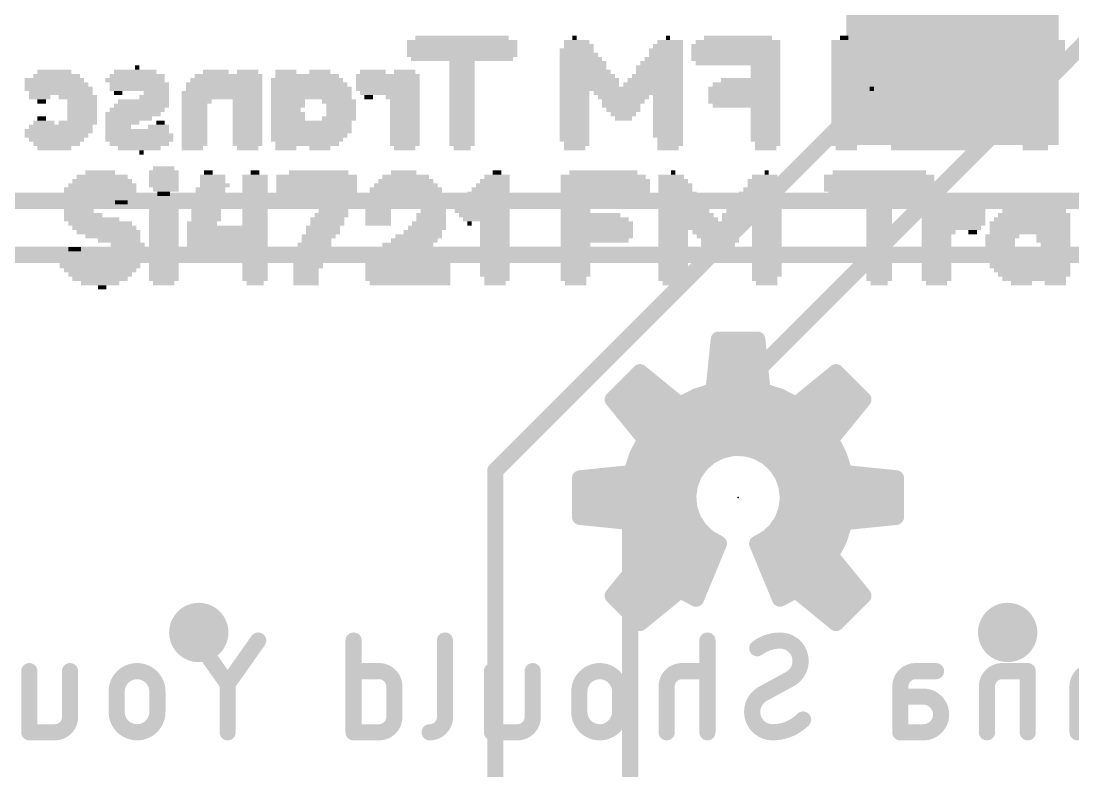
# Model space of a CAD drawing. Extents: x -15.2 to 71.4, y -14.5 to 36.9.
# Drawn here: x 19.92 to 29.83, y 11.4 to 18.46 of the extents above; entities that cross this region are included whole.
import ezdxf

# ---------------------------------------------------------------- set-up
doc = ezdxf.new("R2010")
doc.units = 0
for name, color, linetype in [('1', 12, 'CONTINUOUS'), ('16', 132, 'CONTINUOUS'), ('18', 110, 'CONTINUOUS'), ('21', 41, 'CONTINUOUS'), ('22', 40, 'CONTINUOUS'), ('24', 53, 'CONTINUOUS')]:
    doc.layers.add(name, color=color, linetype=linetype)

# ---------------------------------------------------------------- blocks, each defined once
blk = doc.blocks.new('RECT')
blk.add_solid([(-0.5, -0.5), (0.5, -0.5), (-0.5, 0.5), (0.5, 0.5)])
blk = doc.blocks.new('ROUNDV')
at = {"const_width": 0.5}
blk.add_lwpolyline([(0, -0.25, 1), (0, 0.25, 1), (0, -0.25)], format="xyb", dxfattribs=at)

msp = doc.modelspace()

# ---------------------------------------------------------------- linework, layer by layer
at = {"layer": '1', "const_width": 0.1524}
for points in [[(43.688, 16.764), (19.05, 16.764)], [(44.958, 16.256), (19.8272, 16.256)]]:
    msp.add_lwpolyline(points, dxfattribs=at)
at = {"layer": '16', "const_width": 0.1524}
for points in [[(37.338, 27.178), (24.384, 14.224)], [(37.338, 25.654), (25.654, 13.97)], [(24.384, 14.224), (24.384, 7.62)], [(25.654, 13.97), (25.654, 6.096)]]:
    msp.add_lwpolyline(points, dxfattribs=at)
at = {"layer": '16', "const_width": 0.0762}
for points in [[(24.4221, 14.224, 1), (24.3459, 14.224)], [(24.3571, 14.2509, 1), (24.4109, 14.1971)], [(25.6921, 13.97, 1), (25.6159, 13.97)], [(25.6271, 13.9969, 1), (25.6809, 13.9431)]]:
    msp.add_lwpolyline(points, format="xyb", dxfattribs=at)
at = {"layer": '22'}
for points, const_width in [([(26.438, 14.9749), (26.4872, 15.4588)], 0.15), ([(26.4863, 15.45), (26.8537, 15.45)], 0.15), ([(26.4872, 15.4588), (26.8528, 15.4588)], 0.15), ([(26.8528, 15.4588), (26.902, 14.9749)], 0.15), ([(26.4711, 15.3), (26.8689, 15.3)], 0.15), ([(25.488, 14.8935), (25.7465, 15.152)], 0.15), ([(25.7445, 15.15), (25.749, 15.15)], 0.15), ([(25.7465, 15.152), (26.1235, 14.8446)], 0.15), ([(26.4558, 15.15), (26.8842, 15.15)], 0.15), ([(27.2165, 14.8446), (27.5935, 15.152)], 0.15), ([(27.591, 15.15), (27.5955, 15.15)], 0.15), ([(27.5935, 15.152), (27.852, 14.8935)], 0.15), ([(25.5945, 15), (25.9329, 15)], 0.15), ([(26.4406, 15), (26.8994, 15)], 0.15), ([(27.4071, 15), (27.7455, 15)], 0.15), ([(25.7954, 14.5165), (25.488, 14.8935)], 0.15), ([(26.1235, 14.8446), (26.2753, 14.9228)], 0.15), ([(26.2753, 14.9228), (26.438, 14.9749)], 0.15), ([(26.902, 14.9749), (27.0647, 14.9228)], 0.15), ([(27.0647, 14.9228), (27.2165, 14.8446)], 0.15), ([(27.852, 14.8935), (27.5446, 14.5165)], 0.15), ([(25.5235, 14.85), (26.1169, 14.85)], 0.15), ([(26.134, 14.85), (27.206, 14.85)], 0.15), ([(27.2231, 14.85), (27.8165, 14.85)], 0.15), ([(25.6458, 14.7), (27.6942, 14.7)], 0.15), ([(25.7172, 14.3647), (25.7954, 14.5165)], 0.15), ([(25.7681, 14.55), (27.5719, 14.55)], 0.15), ([(27.5446, 14.5165), (27.6228, 14.3647)], 0.15), ([(25.7354, 14.4), (26.4893, 14.4)], 0.15), ([(26.5098, 14.4104), (26.4097, 14.3596)], 0.15), ([(26.619, 14.4358), (26.5098, 14.4104)], 0.15), ([(26.7312, 14.4346), (26.619, 14.4358)], 0.15), ([(26.8399, 14.4068), (26.7312, 14.4346)], 0.15), ([(26.9389, 14.3539), (26.8399, 14.4068)], 0.15), ([(26.8526, 14.4), (27.6046, 14.4)], 0.15), ([(25.6651, 14.202), (25.7172, 14.3647)], 0.15), ([(26.4097, 14.3596), (26.3245, 14.2866)], 0.15), ([(27.0224, 14.279), (26.9389, 14.3539)], 0.15), ([(27.6228, 14.3647), (27.6749, 14.202)], 0.15), ([(25.1812, 14.1528), (25.6651, 14.202)], 0.15), ([(25.6805, 14.25), (26.2983, 14.25)], 0.15), ([(26.2592, 14.1954), (26.2173, 14.0913)], 0.15), ([(26.3245, 14.2866), (26.2592, 14.1954)], 0.15), ([(27.0858, 14.1864), (27.0224, 14.279)], 0.15), ([(27.0423, 14.25), (27.6595, 14.25)], 0.15), ([(27.6749, 14.202), (28.1588, 14.1528)], 0.15), ([(25.1812, 13.7872), (25.1812, 14.1528)], 0.15), ([(25.1812, 14.1), (26.2209, 14.1)], 0.15), ([(27.1253, 14.0814), (27.0858, 14.1864)], 0.15), ([(27.1183, 14.1), (28.1588, 14.1)], 0.15), ([(28.1588, 14.1528), (28.1588, 13.7872)], 0.15), ([(26.2173, 14.0913), (26.2015, 13.9802)], 0.15), ([(27.1388, 13.97), (27.1253, 14.0814)], 0.15), ([(25.1812, 13.95), (26.2044, 13.95)], 0.15), ([(26.2015, 13.9802), (26.2125, 13.8685)], 0.15), ([(27.1259, 13.8606), (27.1388, 13.97)], 0.15), ([(27.1364, 13.95), (28.1588, 13.95)], 0.15), ([(25.1812, 13.8), (26.2365, 13.8)], 0.15), ([(26.2125, 13.8685), (26.2497, 13.7627)], 0.15), ([(27.0877, 13.7572), (27.1259, 13.8606)], 0.15), ([(27.1035, 13.8), (28.1588, 13.8)], 0.15), ([(25.6651, 13.738), (25.1812, 13.7872)], 0.15), ([(25.7172, 13.5753), (25.6651, 13.738)], 0.15), ([(26.2497, 13.7627), (26.311, 13.6687)], 0.15), ([(27.0265, 13.6655), (27.0877, 13.7572)], 0.15), ([(27.6749, 13.738), (27.6228, 13.5753)], 0.15), ([(28.1588, 13.7872), (27.6749, 13.738)], 0.15), ([(25.6933, 13.65), (26.3309, 13.65)], 0.15), ([(26.311, 13.6687), (26.3928, 13.592)], 0.15), ([(26.9456, 13.5907), (27.0265, 13.6655)], 0.15), ([(27.0097, 13.65), (27.6467, 13.65)], 0.15), ([(25.7954, 13.4235), (25.7172, 13.5753)], 0.15), ([(26.4906, 13.5369), (26.2753, 13.0172)], 0.15), ([(26.3928, 13.592), (26.4906, 13.5369)], 0.15), ([(26.8494, 13.5369), (26.9456, 13.5907)], 0.15), ([(27.0647, 13.0172), (26.8494, 13.5369)], 0.15), ([(27.6228, 13.5753), (27.5446, 13.4235)], 0.15), ([(25.488, 13.0465), (25.7954, 13.4235)], 0.15), ([(25.756, 13.5), (26.4753, 13.5)], 0.15), ([(26.8647, 13.5), (27.584, 13.5)], 0.15), ([(27.5446, 13.4235), (27.852, 13.0465)], 0.15), ([(25.7355, 13.35), (26.4132, 13.35)], 0.15), ([(26.9268, 13.35), (27.6045, 13.35)], 0.15), ([(25.6132, 13.2), (26.351, 13.2)], 0.15), ([(26.989, 13.2), (27.7268, 13.2)], 0.15), ([(25.7465, 12.788), (25.488, 13.0465)], 0.15), ([(25.4909, 13.05), (26.0678, 13.05)], 0.15), ([(26.1235, 13.0954), (25.7465, 12.788)], 0.15), ([(26.2753, 13.0172), (26.1235, 13.0954)], 0.15), ([(26.2116, 13.05), (26.2889, 13.05)], 0.15), ([(27.0511, 13.05), (27.1284, 13.05)], 0.15), ([(27.2165, 13.0954), (27.0647, 13.0172)], 0.15), ([(27.5935, 12.788), (27.2165, 13.0954)], 0.15), ([(27.2722, 13.05), (27.8491, 13.05)], 0.15), ([(27.852, 13.0465), (27.5935, 12.788)], 0.15), ([(25.6345, 12.9), (25.8839, 12.9)], 0.15), ([(27.4561, 12.9), (27.7055, 12.9)], 0.15), ([(21.8616, 12.216), (21.5737, 12.6238)], 0.1524), ([(22.1495, 12.6238), (21.8616, 12.216)], 0.1524), ([(23.0481, 12.6238), (23.0481, 11.7602)], 0.1524), ([(23.9089, 12.6238), (23.9089, 11.9041)], 0.1524), ([(26.3816, 11.7602), (26.3816, 12.6238)], 0.1524), ([(19.9933, 11.7602), (19.9933, 12.3359)], 0.1524), ([(20.3771, 12.3359), (20.3771, 11.9041)], 0.1524), ([(23.2879, 12.3359), (23.0481, 12.3359)], 0.1524), ([(24.3519, 11.7602), (24.3519, 12.3359)], 0.1524), ([(24.7357, 12.3359), (24.7357, 11.9041)], 0.1524), ([(26.3816, 12.3359), (26.1418, 12.3359)], 0.1524), ([(28.3431, 12.3359), (28.535, 12.3359)], 0.1524), ([(29.3992, 12.3359), (29.1593, 12.3359)], 0.1524), ([(29.3992, 11.7602), (29.3992, 12.3359)], 0.1524), ([(21.8616, 11.7602), (21.8616, 12.216)], 0.1524), ([(26.8992, 12.12), (27.1631, 12.264)], 0.1524), ([(20.8163, 12.144), (20.8163, 11.9521)], 0.1524), ([(21.2001, 11.9521), (21.2001, 12.144)], 0.1524), ([(23.4319, 11.9041), (23.4319, 12.192)], 0.1524), ([(25.1749, 12.144), (25.1749, 11.9521)], 0.1524), ([(25.5587, 11.9521), (25.5587, 12.144)], 0.1524), ([(25.9978, 12.192), (25.9978, 11.7602)], 0.1524), ([(28.1991, 11.7602), (28.1991, 12.192)], 0.1524), ([(29.0153, 12.192), (29.0153, 11.7602)], 0.1524), ([(29.8688, 12.192), (29.8688, 11.7602)], 0.1524), ([(28.1991, 12.096), (28.415, 12.096)], 0.1524), ([(20.2332, 11.7602), (19.9933, 11.7602)], 0.1524), ([(23.0481, 11.7602), (23.2879, 11.7602)], 0.1524), ([(24.5918, 11.7602), (24.3519, 11.7602)], 0.1524), ([(28.415, 11.7602), (28.1991, 11.7602)], 0.1524)]:
    msp.add_lwpolyline(points, dxfattribs=dict(at, const_width=const_width))
for points, const_width in [([(26.4863, 15.4875, 1), (26.4863, 15.4125)], 0.075), ([(26.4872, 15.4963, 1), (26.4872, 15.4213)], 0.075), ([(26.5245, 15.455, 1), (26.4499, 15.4626)], 0.075), ([(26.8901, 15.4626, 1), (26.8155, 15.455)], 0.075), ([(26.8528, 15.4213, 1), (26.8528, 15.4963)], 0.075), ([(26.8537, 15.4125, 1), (26.8537, 15.4875)], 0.075), ([(26.4711, 15.3375, 1), (26.4711, 15.2625)], 0.075), ([(26.8689, 15.2625, 1), (26.8689, 15.3375)], 0.075), ([(25.7445, 15.1875, 1), (25.7445, 15.1125)], 0.075), ([(25.7702, 15.1811, 1), (25.7228, 15.1229)], 0.075), ([(25.773, 15.1255, 1), (25.72, 15.1785)], 0.075), ([(25.749, 15.1125, 1), (25.749, 15.1875)], 0.075), ([(26.4558, 15.1875, 1), (26.4558, 15.1125)], 0.075), ([(26.8842, 15.1125, 1), (26.8842, 15.1875)], 0.075), ([(27.591, 15.1875, 1), (27.591, 15.1125)], 0.075), ([(27.62, 15.1785, 1), (27.567, 15.1255)], 0.075), ([(27.6172, 15.1229, 1), (27.5698, 15.1811)], 0.075), ([(27.5955, 15.1125, 1), (27.5955, 15.1875)], 0.075), ([(25.5945, 15.0375, 1), (25.5945, 14.9625)], 0.075), ([(25.9329, 14.9625, 1), (25.9329, 15.0375)], 0.075), ([(26.4406, 15.0375, 1), (26.4406, 14.9625)], 0.075), ([(26.8994, 14.9625, 1), (26.8994, 15.0375)], 0.075), ([(27.4071, 15.0375, 1), (27.4071, 14.9625)], 0.075), ([(27.7455, 14.9625, 1), (27.7455, 15.0375)], 0.075), ([(25.5171, 14.9172, 1), (25.4589, 14.8698)], 0.075), ([(26.2639, 14.9585, 1), (26.2868, 14.8871)], 0.075), ([(26.2925, 14.8895, 1), (26.2582, 14.9562)], 0.075), ([(26.4007, 14.9787, 1), (26.4753, 14.9711)], 0.075), ([(26.4494, 14.9392, 1), (26.4266, 15.0106)], 0.075), ([(26.9134, 15.0106, 1), (26.8906, 14.9392)], 0.075), ([(26.8647, 14.9711, 1), (26.9393, 14.9787)], 0.075), ([(27.0818, 14.9562, 1), (27.0475, 14.8895)], 0.075), ([(27.0532, 14.8871, 1), (27.0761, 14.9585)], 0.075), ([(27.8811, 14.8698, 1), (27.8229, 14.9172)], 0.075), ([(25.4615, 14.92, 1), (25.5145, 14.867)], 0.075), ([(25.5235, 14.8875, 1), (25.5235, 14.8125)], 0.075), ([(26.1063, 14.8779, 1), (26.1407, 14.8113)], 0.075), ([(26.134, 14.8875, 1), (26.134, 14.8125)], 0.075), ([(26.0998, 14.8155, 1), (26.1472, 14.8737)], 0.075), ([(26.1169, 14.8125, 1), (26.1169, 14.8875)], 0.075), ([(27.1928, 14.8737, 1), (27.2402, 14.8155)], 0.075), ([(27.2231, 14.8875, 1), (27.2231, 14.8125)], 0.075), ([(27.1993, 14.8113, 1), (27.2337, 14.8779)], 0.075), ([(27.206, 14.8125, 1), (27.206, 14.8875)], 0.075), ([(27.8165, 14.8125, 1), (27.8165, 14.8875)], 0.075), ([(27.8255, 14.867, 1), (27.8785, 14.92)], 0.075), ([(25.6458, 14.7375, 1), (25.6458, 14.6625)], 0.075), ([(27.6942, 14.6625, 1), (27.6942, 14.7375)], 0.075), ([(25.7681, 14.5875, 1), (25.7681, 14.5125)], 0.075), ([(25.8287, 14.4993, 1), (25.7621, 14.5337)], 0.075), ([(25.7663, 14.4928, 1), (25.8245, 14.5402)], 0.075), ([(27.5779, 14.5337, 1), (27.5113, 14.4993)], 0.075), ([(27.5155, 14.5402, 1), (27.5737, 14.4928)], 0.075), ([(27.5719, 14.5125, 1), (27.5719, 14.5875)], 0.075), ([(25.7354, 14.4375, 1), (25.7354, 14.3625)], 0.075), ([(26.5012, 14.4469, 1), (26.5183, 14.3738)], 0.075), ([(26.4893, 14.3625, 1), (26.4893, 14.4375)], 0.075), ([(26.5267, 14.3769, 1), (26.4928, 14.4438)], 0.075), ([(26.6194, 14.4733, 1), (26.6186, 14.3983)], 0.075), ([(26.6275, 14.3993, 1), (26.6105, 14.4724)], 0.075), ([(26.7405, 14.4709, 1), (26.7219, 14.3983)], 0.075), ([(26.7308, 14.3971, 1), (26.7316, 14.4721)], 0.075), ([(26.8576, 14.4398, 1), (26.8222, 14.3737)], 0.075), ([(26.8526, 14.4375, 1), (26.8526, 14.3625)], 0.075), ([(26.8306, 14.3704, 1), (26.8492, 14.4431)], 0.075), ([(27.6046, 14.3625, 1), (27.6046, 14.4375)], 0.075), ([(25.6838, 14.3818, 1), (25.7505, 14.3475)], 0.075), ([(25.7529, 14.3532, 1), (25.6815, 14.3761)], 0.075), ([(26.3927, 14.3931, 1), (26.4266, 14.3262)], 0.075), ([(26.4341, 14.3312, 1), (26.3853, 14.3881)], 0.075), ([(26.9639, 14.3818, 1), (26.9139, 14.326)], 0.075), ([(26.9212, 14.3208, 1), (26.9566, 14.387)], 0.075), ([(27.6585, 14.3761, 1), (27.5871, 14.3532)], 0.075), ([(27.5895, 14.3475, 1), (27.6562, 14.3818)], 0.075), ([(25.6805, 14.2875, 1), (25.6805, 14.2125)], 0.075), ([(25.6689, 14.1647, 1), (25.6613, 14.2393)], 0.075), ([(26.2939, 14.1814, 1), (26.2244, 14.2094)], 0.075), ([(26.3001, 14.315, 1), (26.3489, 14.2581)], 0.075), ([(26.355, 14.2647, 1), (26.294, 14.3084)], 0.075), ([(26.2983, 14.2125, 1), (26.2983, 14.2875)], 0.075), ([(27.0534, 14.3002, 1), (26.9915, 14.2578)], 0.075), ([(26.9974, 14.2511, 1), (27.0475, 14.3069)], 0.075), ([(27.0423, 14.2875, 1), (27.0423, 14.2125)], 0.075), ([(27.6787, 14.2393, 1), (27.6711, 14.1647)], 0.075), ([(27.6595, 14.2125, 1), (27.6595, 14.2875)], 0.075), ([(25.2187, 14.1528, 1), (25.1437, 14.1528)], 0.075), ([(25.1774, 14.1901, 1), (25.185, 14.1155)], 0.075), ([(25.1812, 14.1375, 1), (25.1812, 14.0625)], 0.075), ([(25.6294, 14.2134, 1), (25.7008, 14.1906)], 0.075), ([(26.2209, 14.0625, 1), (26.2209, 14.1375)], 0.075), ([(26.2287, 14.2172, 1), (26.2896, 14.1735)], 0.075), ([(27.1209, 14.1996, 1), (27.0507, 14.1732)], 0.075), ([(27.0549, 14.1652, 1), (27.1168, 14.2076)], 0.075), ([(27.1183, 14.1375, 1), (27.1183, 14.0625)], 0.075), ([(27.6392, 14.1906, 1), (27.7106, 14.2134)], 0.075), ([(28.1963, 14.1528, 1), (28.1213, 14.1528)], 0.075), ([(28.155, 14.1155, 1), (28.1626, 14.1901)], 0.075), ([(28.1588, 14.0625, 1), (28.1588, 14.1375)], 0.075), ([(26.1825, 14.1052, 1), (26.2521, 14.0773)], 0.075), ([(26.2545, 14.086, 1), (26.1802, 14.0966)], 0.075), ([(27.1626, 14.0859, 1), (27.0881, 14.0769)], 0.075), ([(27.0903, 14.0682, 1), (27.1604, 14.0946)], 0.075), ([(25.1812, 13.9875, 1), (25.1812, 13.9125)], 0.075), ([(26.2388, 13.9838, 1), (26.1641, 13.9765)], 0.075), ([(26.1643, 13.9855, 1), (26.2386, 13.9749)], 0.075), ([(26.2044, 13.9125, 1), (26.2044, 13.9875)], 0.075), ([(27.1364, 13.9875, 1), (27.1364, 13.9125)], 0.075), ([(27.176, 13.9656, 1), (27.1016, 13.9744)], 0.075), ([(27.1016, 13.9655, 1), (27.176, 13.9745)], 0.075), ([(28.1588, 13.9125, 1), (28.1588, 13.9875)], 0.075), ([(25.1812, 13.8375, 1), (25.1812, 13.7625)], 0.075), ([(26.2478, 13.881, 1), (26.1771, 13.8561)], 0.075), ([(26.1751, 13.8648, 1), (26.2498, 13.8722)], 0.075), ([(26.2365, 13.7625, 1), (26.2365, 13.8375)], 0.075), ([(27.1035, 13.8375, 1), (27.1035, 13.7625)], 0.075), ([(27.0886, 13.865, 1), (27.1631, 13.8562)], 0.075), ([(27.161, 13.8476, 1), (27.0907, 13.8735)], 0.075), ([(28.1588, 13.7625, 1), (28.1588, 13.8375)], 0.075), ([(25.185, 13.8245, 1), (25.1774, 13.7499)], 0.075), ([(25.1437, 13.7872, 1), (25.2187, 13.7872)], 0.075), ([(25.7008, 13.7494, 1), (25.6294, 13.7266)], 0.075), ([(25.6613, 13.7007, 1), (25.6689, 13.7753)], 0.075), ([(26.2811, 13.7831, 1), (26.2182, 13.7422)], 0.075), ([(26.2143, 13.7502, 1), (26.285, 13.7751)], 0.075), ([(27.0525, 13.7701, 1), (27.1229, 13.7442)], 0.075), ([(27.1189, 13.7363, 1), (27.0565, 13.778)], 0.075), ([(27.6711, 13.7753, 1), (27.6787, 13.7007)], 0.075), ([(27.7106, 13.7266, 1), (27.6392, 13.7494)], 0.075), ([(28.1213, 13.7872, 1), (28.1963, 13.7872)], 0.075), ([(28.1626, 13.7499, 1), (28.155, 13.8245)], 0.075), ([(25.6933, 13.6875, 1), (25.6933, 13.6125)], 0.075), ([(26.3366, 13.696, 1), (26.2853, 13.6413)], 0.075), ([(26.2795, 13.6482, 1), (26.3424, 13.6892)], 0.075), ([(26.3309, 13.6125, 1), (26.3309, 13.6875)], 0.075), ([(27.0097, 13.6875, 1), (27.0097, 13.6125)], 0.075), ([(26.9953, 13.6864, 1), (27.0577, 13.6447)], 0.075), ([(27.0519, 13.638, 1), (27.001, 13.6931)], 0.075), ([(27.6467, 13.6125, 1), (27.6467, 13.6875)], 0.075), ([(25.7505, 13.5925, 1), (25.6838, 13.5582)], 0.075), ([(25.6815, 13.5639, 1), (25.7529, 13.5868)], 0.075), ([(26.4112, 13.6246, 1), (26.3744, 13.5593)], 0.075), ([(26.3672, 13.5646, 1), (26.4185, 13.6193)], 0.075), ([(26.5252, 13.5225, 1), (26.456, 13.5513)], 0.075), ([(26.4722, 13.5042, 1), (26.509, 13.5696)], 0.075), ([(26.884, 13.5513, 1), (26.8148, 13.5225)], 0.075), ([(26.8311, 13.5696, 1), (26.8677, 13.5042)], 0.075), ([(26.9201, 13.6183, 1), (26.971, 13.5632)], 0.075), ([(26.9639, 13.558, 1), (26.9272, 13.6235)], 0.075), ([(27.5871, 13.5868, 1), (27.6585, 13.5639)], 0.075), ([(27.6562, 13.5582, 1), (27.5895, 13.5925)], 0.075), ([(25.756, 13.5375, 1), (25.756, 13.4625)], 0.075), ([(25.7621, 13.4063, 1), (25.8287, 13.4407)], 0.075), ([(25.8245, 13.3998, 1), (25.7663, 13.4472)], 0.075), ([(26.4753, 13.4625, 1), (26.4753, 13.5375)], 0.075), ([(26.8647, 13.5375, 1), (26.8647, 13.4625)], 0.075), ([(27.5737, 13.4472, 1), (27.5155, 13.3998)], 0.075), ([(27.5113, 13.4407, 1), (27.5779, 13.4063)], 0.075), ([(27.584, 13.4625, 1), (27.584, 13.5375)], 0.075), ([(25.7355, 13.3875, 1), (25.7355, 13.3125)], 0.075), ([(26.4132, 13.3125, 1), (26.4132, 13.3875)], 0.075), ([(26.9268, 13.3875, 1), (26.9268, 13.3125)], 0.075), ([(27.6045, 13.3125, 1), (27.6045, 13.3875)], 0.075), ([(25.6132, 13.2375, 1), (25.6132, 13.1625)], 0.075), ([(26.351, 13.1625, 1), (26.351, 13.2375)], 0.075), ([(26.989, 13.2375, 1), (26.989, 13.1625)], 0.075), ([(27.7268, 13.1625, 1), (27.7268, 13.2375)], 0.075), ([(25.5145, 13.073, 1), (25.4615, 13.02)], 0.075), ([(25.4589, 13.0702, 1), (25.5171, 13.0228)], 0.075), ([(25.4909, 13.0875, 1), (25.4909, 13.0125)], 0.075), ([(26.0678, 13.0125, 1), (26.0678, 13.0875)], 0.075), ([(26.1407, 13.1287, 1), (26.1063, 13.0621)], 0.075), ([(26.1472, 13.0663, 1), (26.0998, 13.1245)], 0.075), ([(26.2116, 13.0875, 1), (26.2116, 13.0125)], 0.075), ([(26.2581, 12.9839, 1), (26.2925, 13.0505)], 0.075), ([(26.2889, 13.0125, 1), (26.2889, 13.0875)], 0.075), ([(27.0511, 13.0875, 1), (27.0511, 13.0125)], 0.075), ([(27.0475, 13.0505, 1), (27.0819, 12.9839)], 0.075), ([(27.1284, 13.0125, 1), (27.1284, 13.0875)], 0.075), ([(27.2402, 13.1245, 1), (27.1928, 13.0663)], 0.075), ([(27.2337, 13.0621, 1), (27.1993, 13.1287)], 0.075), ([(27.2722, 13.0875, 1), (27.2722, 13.0125)], 0.075), ([(27.8229, 13.0228, 1), (27.8811, 13.0702)], 0.075), ([(27.8785, 13.02, 1), (27.8255, 13.073)], 0.075), ([(27.8491, 13.0125, 1), (27.8491, 13.0875)], 0.075), ([(26.2407, 13.0316, 1), (26.3099, 13.0028)], 0.075), ([(27.0301, 13.0028, 1), (27.0993, 13.0316)], 0.075), ([(25.6345, 12.9375, 1), (25.6345, 12.8625)], 0.075), ([(25.8839, 12.8625, 1), (25.8839, 12.9375)], 0.075), ([(27.4561, 12.9375, 1), (27.4561, 12.8625)], 0.075), ([(27.7055, 12.8625, 1), (27.7055, 12.9375)], 0.075), ([(25.7228, 12.8171, 1), (25.7702, 12.7589)], 0.075), ([(25.72, 12.7615, 1), (25.773, 12.8145)], 0.075), ([(27.567, 12.8145, 1), (27.62, 12.7615)], 0.075), ([(27.5698, 12.7589, 1), (27.6172, 12.8171)], 0.075), ([(21.6049, 12.6458, 1), (21.5426, 12.6018)], 0.0762), ([(22.1806, 12.6018, 1), (22.1183, 12.6458)], 0.0762), ([(23.0862, 12.6238, 1), (23.01, 12.6238)], 0.0762), ([(23.947, 12.6238, 1), (23.8708, 12.6238)], 0.0762), ([(26.4197, 12.6238, 1), (26.3435, 12.6238)], 0.0762), ([(27.0672, 12.6238, 0.1623), (26.8513, 12.5518)], 0.1524), ([(27.2591, 12.4319, 0.4142), (27.0672, 12.6238)], 0.1524), ([(27.0672, 12.6619, 1), (27.0672, 12.5857)], 0.0762), ([(27.0672, 12.5857, 1), (27.0672, 12.6619)], 0.0762), ([(26.8284, 12.5823, 1), (26.8741, 12.5214)], 0.0762), ([(27.1631, 12.264, 0.2656), (27.2591, 12.4319)], 0.1524), ([(27.2972, 12.4319, 1), (27.221, 12.4319)], 0.0762), ([(20.0314, 12.3359, 1), (19.9552, 12.3359)], 0.0762), ([(20.4152, 12.3359, 1), (20.339, 12.3359)], 0.0762), ([(21.2001, 12.144, 1), (20.8163, 12.144)], 0.1524), ([(23.0481, 12.374, 1), (23.0481, 12.2978)], 0.0762), ([(23.4319, 12.192, 0.4142), (23.2879, 12.3359)], 0.1524), ([(23.2879, 12.374, 1), (23.2879, 12.2978)], 0.0762), ([(23.2879, 12.2978, 1), (23.2879, 12.374)], 0.0762), ([(24.39, 12.3359, 1), (24.3138, 12.3359)], 0.0762), ([(24.7738, 12.3359, 1), (24.6976, 12.3359)], 0.0762), ([(25.5587, 12.144, 1), (25.1749, 12.144)], 0.1524), ([(26.1418, 12.3359, 0.4142), (25.9978, 12.192)], 0.1524), ([(26.1418, 12.374, 1), (26.1418, 12.2978)], 0.0762), ([(26.1418, 12.2978, 1), (26.1418, 12.374)], 0.0762), ([(26.3816, 12.2978, 1), (26.3816, 12.374)], 0.0762), ([(27.221, 12.4319, 1), (27.2972, 12.4319)], 0.0762), ([(28.3431, 12.3359, 0.4142), (28.1991, 12.192)], 0.1524), ([(28.3431, 12.374, 1), (28.3431, 12.2978)], 0.0762), ([(28.3431, 12.2978, 1), (28.3431, 12.374)], 0.0762), ([(28.535, 12.2978, 1), (28.535, 12.374)], 0.0762), ([(29.1593, 12.3359, 0.4142), (29.0153, 12.192)], 0.1524), ([(29.1593, 12.374, 1), (29.1593, 12.2978)], 0.0762), ([(29.1593, 12.2978, 1), (29.1593, 12.374)], 0.0762), ([(29.4373, 12.3359, 1), (29.3611, 12.3359)], 0.0762), ([(29.3992, 12.2978, 1), (29.3992, 12.374)], 0.0762), ([(30.0127, 12.3359, 0.4142), (29.8688, 12.192)], 0.1524), ([(21.8997, 12.216, 1), (21.8235, 12.216)], 0.0762), ([(27.1438, 12.2968, 1), (27.1825, 12.2311)], 0.0762), ([(27.1814, 12.2305, 1), (27.1449, 12.2974)], 0.0762), ([(20.8544, 12.144, 1), (20.7782, 12.144)], 0.0762), ([(21.2382, 12.144, 1), (21.162, 12.144)], 0.0762), ([(21.8305, 12.238, 1), (21.8927, 12.194)], 0.0762), ([(21.8305, 12.194, 1), (21.8927, 12.238)], 0.0762), ([(23.47, 12.192, 1), (23.3938, 12.192)], 0.0762), ([(23.3938, 12.192, 1), (23.47, 12.192)], 0.0762), ([(25.213, 12.144, 1), (25.1368, 12.144)], 0.0762), ([(25.5968, 12.144, 1), (25.5206, 12.144)], 0.0762), ([(26.0359, 12.192, 1), (25.9597, 12.192)], 0.0762), ([(25.9597, 12.192, 1), (26.0359, 12.192)], 0.0762), ([(26.8992, 12.12, 0.2656), (26.8033, 11.9521)], 0.1524), ([(26.881, 12.1535, 1), (26.9175, 12.0866)], 0.0762), ([(26.9186, 12.0872, 1), (26.8799, 12.1529)], 0.0762), ([(28.2372, 12.192, 1), (28.161, 12.192)], 0.0762), ([(28.161, 12.192, 1), (28.2372, 12.192)], 0.0762), ([(29.0534, 12.192, 1), (28.9772, 12.192)], 0.0762), ([(28.9772, 12.192, 1), (29.0534, 12.192)], 0.0762), ([(29.9069, 12.192, 1), (29.8307, 12.192)], 0.0762), ([(29.8307, 12.192, 1), (29.9069, 12.192)], 0.0762), ([(20.7782, 12.144, 1), (20.8544, 12.144)], 0.0762), ([(21.162, 12.144, 1), (21.2382, 12.144)], 0.0762), ([(25.1368, 12.144, 1), (25.213, 12.144)], 0.0762), ([(25.5206, 12.144, 1), (25.5968, 12.144)], 0.0762), ([(28.1991, 12.1341, 1), (28.1991, 12.0579)], 0.0762), ([(28.415, 11.7602, 1), (28.415, 12.096)], 0.1524), ([(28.415, 12.1341, 1), (28.415, 12.0579)], 0.0762), ([(28.415, 12.0579, 1), (28.415, 12.1341)], 0.0762), ([(20.8163, 11.9521, 1), (21.2001, 11.9521)], 0.1524), ([(20.8544, 11.9521, 1), (20.7782, 11.9521)], 0.0762), ([(21.2382, 11.9521, 1), (21.162, 11.9521)], 0.0762), ([(25.1749, 11.9521, 1), (25.5587, 11.9521)], 0.1524), ([(25.213, 11.9521, 1), (25.1368, 11.9521)], 0.0762), ([(25.5968, 11.9521, 1), (25.5206, 11.9521)], 0.0762), ([(26.8033, 11.9521, 0.4142), (26.9952, 11.7602)], 0.1524), ([(26.8414, 11.9521, 1), (26.7652, 11.9521)], 0.0762), ([(20.2332, 11.7602, 0.4142), (20.3771, 11.9041)], 0.1524), ([(20.4152, 11.9041, 1), (20.339, 11.9041)], 0.0762), ([(20.339, 11.9041, 1), (20.4152, 11.9041)], 0.0762), ([(20.7782, 11.9521, 1), (20.8544, 11.9521)], 0.0762), ([(21.162, 11.9521, 1), (21.2382, 11.9521)], 0.0762), ([(23.2879, 11.7602, 0.4142), (23.4319, 11.9041)], 0.1524), ([(23.47, 11.9041, 1), (23.3938, 11.9041)], 0.0762), ([(23.3938, 11.9041, 1), (23.47, 11.9041)], 0.0762), ([(23.765, 11.7602, 0.4142), (23.9089, 11.9041)], 0.1524), ([(23.947, 11.9041, 1), (23.8708, 11.9041)], 0.0762), ([(23.8708, 11.9041, 1), (23.947, 11.9041)], 0.0762), ([(24.5918, 11.7602, 0.4142), (24.7357, 11.9041)], 0.1524), ([(24.7738, 11.9041, 1), (24.6976, 11.9041)], 0.0762), ([(24.6976, 11.9041, 1), (24.7738, 11.9041)], 0.0762), ([(25.1368, 11.9521, 1), (25.213, 11.9521)], 0.0762), ([(25.5206, 11.9521, 1), (25.5968, 11.9521)], 0.0762), ([(26.7652, 11.9521, 1), (26.8414, 11.9521)], 0.0762), ([(26.9952, 11.7602, 0.2), (27.2831, 11.8801)], 0.1524), ([(27.3101, 11.8533, 1), (27.256, 11.907)], 0.0762), ([(19.9933, 11.7983, 1), (19.9933, 11.7221)], 0.0762), ([(19.9552, 11.7602, 1), (20.0314, 11.7602)], 0.0762), ([(20.2332, 11.7983, 1), (20.2332, 11.7221)], 0.0762), ([(20.2332, 11.7221, 1), (20.2332, 11.7983)], 0.0762), ([(21.8235, 11.7602, 1), (21.8997, 11.7602)], 0.0762), ([(23.0481, 11.7983, 1), (23.0481, 11.7221)], 0.0762), ([(23.01, 11.7602, 1), (23.0862, 11.7602)], 0.0762), ([(23.2879, 11.7983, 1), (23.2879, 11.7221)], 0.0762), ([(23.2879, 11.7221, 1), (23.2879, 11.7983)], 0.0762), ([(23.765, 11.7983, 1), (23.765, 11.7221)], 0.0762), ([(24.3519, 11.7983, 1), (24.3519, 11.7221)], 0.0762), ([(24.3138, 11.7602, 1), (24.39, 11.7602)], 0.0762), ([(24.5918, 11.7983, 1), (24.5918, 11.7221)], 0.0762), ([(24.5918, 11.7221, 1), (24.5918, 11.7983)], 0.0762), ([(25.9597, 11.7602, 1), (26.0359, 11.7602)], 0.0762), ([(26.3435, 11.7602, 1), (26.4197, 11.7602)], 0.0762), ([(26.9952, 11.7983, 1), (26.9952, 11.7221)], 0.0762), ([(26.9952, 11.7221, 1), (26.9952, 11.7983)], 0.0762), ([(28.1991, 11.7983, 1), (28.1991, 11.7221)], 0.0762), ([(28.161, 11.7602, 1), (28.2372, 11.7602)], 0.0762), ([(28.415, 11.7983, 1), (28.415, 11.7221)], 0.0762), ([(28.415, 11.7221, 1), (28.415, 11.7983)], 0.0762), ([(28.9772, 11.7602, 1), (29.0534, 11.7602)], 0.0762), ([(29.3611, 11.7602, 1), (29.4373, 11.7602)], 0.0762), ([(29.8307, 11.7602, 1), (29.9069, 11.7602)], 0.0762)]:
    msp.add_lwpolyline(points, format="xyb", dxfattribs=dict(at, const_width=const_width))
at = {"layer": '24'}
msp.add_point((26.67, 13.97), dxfattribs=at)

# ---------------------------------------------------------------- block references
at = {"layer": '1', "xscale": 2, "yscale": 2.5}
msp.add_blockref('RECT', (28.69, 18.54), dxfattribs=at)
at = {"layer": '18', "xscale": 0.5588, "yscale": 0.5588}
for p in [(21.59, 12.7), (21.59, 12.7), (29.21, 12.7), (29.21, 12.7)]:
    msp.add_blockref('ROUNDV', p, dxfattribs=at)
at = {"layer": '21', "yscale": 0.04}
for p, xscale in [((20.66, 17.03), 0.28), ((21.26, 17.03), 0.28), ((21.26, 17.07), 0.2), ((21.68, 17.03), 0.08), ((22.12, 17.03), 0.08), ((22.72, 17.03), 0.56), ((23.52, 17.03), 0.24), ((24.4, 17.03), 0.08), ((25.4, 17.03), 0.64), ((26.06, 17.03), 0.04), ((26.94, 17.03), 0.04), ((28, 17.03), 0.88), ((20.68, 16.95), 0.56), ((20.68, 16.99), 0.48), ((21.26, 16.99), 0.28), ((21.26, 16.95), 0.28), ((21.72, 16.99), 0.24), ((21.72, 16.95), 0.24), ((22.12, 16.99), 0.24), ((22.12, 16.95), 0.24), ((22.7, 16.99), 0.76), ((22.7, 16.95), 0.76), ((23.54, 16.95), 0.52), ((23.54, 16.99), 0.44), ((24.38, 16.95), 0.28), ((24.4, 16.99), 0.24), ((25.4, 16.99), 0.8), ((25.42, 16.95), 0.84), ((26.04, 16.99), 0.24), ((26.06, 16.95), 0.28), ((26.9, 16.95), 0.28), ((26.92, 16.99), 0.24), ((28, 16.99), 1.04), ((28, 16.95), 1.04), ((20.66, 16.87), 0.68), ((20.66, 16.83), 0.68), ((20.68, 16.91), 0.64), ((21.26, 16.91), 0.28), ((21.28, 16.87), 0.24), ((21.26, 16.83), 0.12), ((21.7, 16.87), 0.28), ((21.7, 16.83), 0.28), ((21.74, 16.91), 0.28), ((22.12, 16.91), 0.24), ((22.12, 16.87), 0.24), ((22.12, 16.83), 0.24), ((22.7, 16.91), 0.76), ((22.7, 16.87), 0.76), ((22.7, 16.83), 0.76), ((23.54, 16.87), 0.68), ((23.54, 16.83), 0.68), ((23.54, 16.91), 0.6), ((24.32, 16.83), 0.4), ((24.34, 16.87), 0.36), ((24.36, 16.91), 0.32), ((25.42, 16.91), 0.84), ((25.42, 16.87), 0.84), ((25.42, 16.83), 0.84), ((26.08, 16.91), 0.32), ((26.08, 16.87), 0.32), ((26.1, 16.83), 0.36), ((26.88, 16.83), 0.4), ((26.9, 16.87), 0.36), ((26.92, 16.91), 0.32), ((28, 16.91), 1.04), ((28, 16.87), 1.04), ((28, 16.83), 0.96), ((20.46, 16.79), 0.28), ((20.44, 16.75), 0.24), ((20.84, 16.79), 0.24), ((20.86, 16.75), 0.12), ((21.7, 16.79), 0.28), ((21.7, 16.75), 0.28), ((22.12, 16.79), 0.24), ((22.12, 16.75), 0.24), ((22.72, 16.79), 0.72), ((22.9, 16.75), 0.28), ((23.54, 16.79), 0.76), ((23.3, 16.75), 0.28), ((23.78, 16.75), 0.28), ((24.28, 16.75), 0.48), ((24.3, 16.79), 0.44), ((25.4, 16.79), 0.8), ((25.14, 16.75), 0.28), ((26.12, 16.79), 0.4), ((26.14, 16.75), 0.44), ((26.86, 16.79), 0.44), ((26.86, 16.75), 0.44), ((28, 16.79), 0.24), ((28, 16.75), 0.24), ((20.42, 16.71), 0.28), ((20.46, 16.67), 0.28), ((20.5, 16.63), 0.36), ((21.26, 16.67), 0.28), ((21.26, 16.63), 0.28), ((21.26, 16.71), 0.2), ((21.66, 16.71), 0.28), ((21.66, 16.67), 0.28), ((21.66, 16.63), 0.28), ((22.12, 16.71), 0.24), ((22.12, 16.67), 0.24), ((22.12, 16.63), 0.24), ((22.84, 16.63), 0.32), ((22.86, 16.67), 0.28), ((22.9, 16.71), 0.28), ((23.3, 16.71), 0.28), ((23.28, 16.67), 0.24), ((23.28, 16.63), 0.24), ((23.78, 16.71), 0.28), ((23.78, 16.63), 0.28), ((23.8, 16.67), 0.24), ((24.26, 16.71), 0.52), ((24.26, 16.67), 0.52), ((24.28, 16.63), 0.48), ((25.14, 16.71), 0.28), ((25.14, 16.67), 0.28), ((25.28, 16.63), 0.56), ((26.14, 16.71), 0.44), ((26.16, 16.67), 0.48), ((26.18, 16.63), 0.52), ((26.8, 16.63), 0.56), ((26.82, 16.67), 0.52), ((26.84, 16.71), 0.48), ((28, 16.71), 0.24), ((28, 16.67), 0.24), ((28, 16.63), 0.24), ((28.7, 16.67), 0.6), ((28.7, 16.63), 0.6), ((28.54, 16.71), 0.2), ((28.84, 16.71), 0.24), ((29.46, 16.63), 0.68), ((29.46, 16.67), 0.6), ((29.34, 16.71), 0.2), ((29.66, 16.71), 0.2), ((20.58, 16.59), 0.52), ((20.66, 16.55), 0.6), ((21.26, 16.59), 0.28), ((21.26, 16.55), 0.28), ((21.62, 16.55), 0.28), ((21.66, 16.59), 0.28), ((22.12, 16.59), 0.24), ((22.12, 16.55), 0.24), ((22.8, 16.59), 0.32), ((22.8, 16.55), 0.32), ((23.28, 16.59), 0.24), ((23.28, 16.55), 0.24), ((23.76, 16.55), 0.32), ((23.78, 16.59), 0.28), ((24.3, 16.59), 0.44), ((24.14, 16.55), 0.04), ((24.38, 16.55), 0.28), ((25.32, 16.59), 0.64), ((25.34, 16.55), 0.68), ((26.2, 16.59), 0.56), ((26.5, 16.55), 1.16), ((26.8, 16.59), 0.56), ((28, 16.59), 0.24), ((28, 16.55), 0.24), ((28.7, 16.59), 0.6), ((28.7, 16.55), 0.6), ((29.42, 16.55), 0.76), ((29.44, 16.59), 0.72), ((20.7, 16.51), 0.6), ((20.74, 16.47), 0.6), ((21.26, 16.51), 0.28), ((21.26, 16.47), 0.28), ((21.86, 16.51), 0.76), ((21.86, 16.47), 0.76), ((22.76, 16.51), 0.32), ((22.76, 16.47), 0.32), ((23.7, 16.47), 0.36), ((23.74, 16.51), 0.36), ((24.38, 16.51), 0.28), ((24.38, 16.47), 0.28), ((25.34, 16.51), 0.68), ((25.34, 16.47), 0.68), ((26.34, 16.51), 0.84), ((26.06, 16.47), 0.28), ((26.48, 16.47), 0.48), ((26.94, 16.51), 0.28), ((26.94, 16.47), 0.28), ((28, 16.51), 0.24), ((28, 16.47), 0.24), ((28.68, 16.51), 0.56), ((28.56, 16.47), 0.32), ((28.88, 16.47), 0.08), ((29.42, 16.51), 0.76), ((29.42, 16.47), 0.76), ((20.78, 16.43), 0.52), ((20.84, 16.39), 0.4), ((20.92, 16.35), 0.32), ((21.26, 16.43), 0.28), ((21.26, 16.39), 0.28), ((21.26, 16.35), 0.28), ((21.86, 16.43), 0.76), ((21.86, 16.39), 0.76), ((21.86, 16.35), 0.76), ((22.68, 16.35), 0.32), ((22.72, 16.43), 0.32), ((22.7, 16.39), 0.28), ((23.56, 16.35), 0.48), ((23.62, 16.39), 0.44), ((23.66, 16.43), 0.44), ((24.38, 16.43), 0.28), ((24.38, 16.39), 0.28), ((24.38, 16.35), 0.28), ((25.34, 16.43), 0.68), ((25.32, 16.39), 0.64), ((25.14, 16.35), 0.28), ((26.06, 16.43), 0.28), ((26.06, 16.39), 0.28), ((26.06, 16.35), 0.28), ((26.48, 16.43), 0.4), ((26.5, 16.39), 0.36), ((26.48, 16.35), 0.32), ((26.94, 16.43), 0.28), ((26.94, 16.39), 0.28), ((26.94, 16.35), 0.28), ((28, 16.43), 0.24), ((28, 16.39), 0.24), ((28, 16.35), 0.24), ((28.54, 16.43), 0.28), ((28.54, 16.39), 0.28), ((28.54, 16.35), 0.28), ((29.16, 16.43), 0.32), ((29.14, 16.39), 0.28), ((29.14, 16.35), 0.28), ((29.64, 16.43), 0.32), ((29.64, 16.39), 0.32), ((29.66, 16.35), 0.28), ((20.42, 16.27), 0.2), ((20.42, 16.31), 0.12), ((20.94, 16.31), 0.28), ((20.94, 16.27), 0.28), ((21.26, 16.31), 0.28), ((21.26, 16.27), 0.28), ((21.86, 16.31), 0.76), ((21.9, 16.27), 0.68), ((22.64, 16.27), 0.32), ((22.66, 16.31), 0.28), ((23.46, 16.27), 0.44), ((23.5, 16.31), 0.44), ((24.38, 16.31), 0.28), ((24.38, 16.27), 0.28), ((25.14, 16.31), 0.28), ((25.14, 16.27), 0.28), ((26.06, 16.31), 0.28), ((26.06, 16.27), 0.28), ((26.48, 16.31), 0.24), ((26.48, 16.27), 0.16), ((26.94, 16.31), 0.28), ((26.94, 16.27), 0.28), ((28, 16.31), 0.24), ((28, 16.27), 0.24), ((28.54, 16.31), 0.28), ((28.54, 16.27), 0.28), ((29.14, 16.31), 0.28), ((29.16, 16.27), 0.32), ((29.64, 16.31), 0.32), ((29.64, 16.27), 0.32), ((20.44, 16.23), 0.32), ((20.66, 16.19), 0.76), ((20.66, 16.15), 0.76), ((20.9, 16.23), 0.28), ((21.26, 16.23), 0.28), ((21.26, 16.19), 0.28), ((21.26, 16.15), 0.28), ((22.12, 16.23), 0.24), ((22.12, 16.19), 0.24), ((22.12, 16.15), 0.24), ((22.62, 16.23), 0.28), ((22.62, 16.19), 0.28), ((22.62, 16.15), 0.28), ((23.56, 16.19), 0.8), ((23.56, 16.15), 0.8), ((23.54, 16.23), 0.68), ((24.38, 16.23), 0.28), ((24.38, 16.19), 0.28), ((24.38, 16.15), 0.28), ((25.14, 16.23), 0.28), ((25.14, 16.19), 0.28), ((25.14, 16.15), 0.28), ((26.06, 16.23), 0.28), ((26.06, 16.19), 0.28), ((26.06, 16.15), 0.28), ((26.94, 16.23), 0.28), ((26.94, 16.19), 0.28), ((26.94, 16.15), 0.28), ((28, 16.23), 0.24), ((28, 16.19), 0.24), ((28, 16.15), 0.24), ((28.54, 16.23), 0.28), ((28.54, 16.19), 0.28), ((28.54, 16.15), 0.28), ((29.42, 16.23), 0.76), ((29.42, 16.19), 0.76), ((29.42, 16.15), 0.76), ((20.66, 16.11), 0.68), ((20.66, 16.07), 0.6), ((21.26, 16.11), 0.28), ((21.26, 16.07), 0.28), ((22.12, 16.11), 0.24), ((22.12, 16.07), 0.24), ((22.6, 16.11), 0.24), ((22.6, 16.07), 0.24), ((23.56, 16.11), 0.8), ((23.56, 16.07), 0.8), ((24.38, 16.11), 0.28), ((24.38, 16.07), 0.28), ((25.14, 16.11), 0.28), ((25.14, 16.07), 0.28), ((26.06, 16.11), 0.28), ((26.04, 16.07), 0.24), ((26.94, 16.11), 0.28), ((26.94, 16.07), 0.28), ((28, 16.11), 0.24), ((28, 16.07), 0.24), ((28.54, 16.11), 0.28), ((28.54, 16.07), 0.28), ((29.44, 16.11), 0.72), ((29.46, 16.07), 0.68), ((20.66, 16.03), 0.52), ((20.66, 15.99), 0.36), ((20.68, 15.95), 0.08), ((21.26, 16.03), 0.28), ((21.26, 15.99), 0.2), ((22.12, 16.03), 0.24), ((22.12, 15.99), 0.16), ((22.6, 16.03), 0.24), ((22.6, 15.99), 0.24), ((23.56, 16.03), 0.8), ((23.58, 15.99), 0.76), ((24.4, 16.03), 0.24), ((24.38, 15.99), 0.2), ((25.12, 16.03), 0.24), ((25.14, 15.99), 0.2), ((26.04, 16.03), 0.24), ((26.06, 15.99), 0.2), ((26.92, 16.03), 0.24), ((26.94, 15.99), 0.2), ((28, 16.03), 0.24), ((28, 15.99), 0.16), ((28.54, 16.03), 0.28), ((28.54, 15.99), 0.2), ((29.46, 16.03), 0.6), ((29.34, 15.99), 0.2), ((29.66, 15.99), 0.2)]:
    msp.add_blockref('RECT', p, dxfattribs=dict(at, xscale=xscale))
at = {"layer": '22', "yscale": 0.04, "rotation": 180}
for p, xscale in [((24.07, 18.26), 1.04), ((24.07, 18.22), 1.04), ((24.07, 18.3), 0.88), ((25.15, 18.26), 0.24), ((25.17, 18.22), 0.28), ((25.13, 18.3), 0.04), ((26.01, 18.22), 0.28), ((26.03, 18.26), 0.24), ((26.01, 18.3), 0.04), ((26.65, 18.22), 0.84), ((26.67, 18.26), 0.8), ((26.67, 18.3), 0.64), ((27.67, 18.26), 0.24), ((27.69, 18.22), 0.28), ((27.67, 18.3), 0.08), ((28.53, 18.22), 0.52), ((28.53, 18.26), 0.44), ((28.55, 18.3), 0.24), ((29.37, 18.26), 0.76), ((29.37, 18.22), 0.76), ((29.35, 18.3), 0.56), ((24.07, 18.18), 1.04), ((24.07, 18.14), 1.04), ((25.15, 18.18), 0.32), ((25.17, 18.14), 0.36), ((25.99, 18.18), 0.32), ((25.99, 18.14), 0.32), ((26.65, 18.18), 0.84), ((26.65, 18.14), 0.84), ((27.71, 18.18), 0.32), ((27.73, 18.14), 0.36), ((28.53, 18.14), 0.68), ((28.53, 18.18), 0.6), ((29.37, 18.18), 0.76), ((29.37, 18.14), 0.76), ((21.01, 18.02), 0.04), ((24.07, 18.1), 0.96), ((24.07, 18.06), 0.24), ((24.07, 18.02), 0.24), ((25.19, 18.1), 0.4), ((25.21, 18.06), 0.44), ((25.21, 18.02), 0.44), ((25.93, 18.02), 0.44), ((25.95, 18.06), 0.4), ((25.97, 18.1), 0.36), ((26.65, 18.1), 0.84), ((26.67, 18.06), 0.8), ((26.93, 18.02), 0.28), ((27.75, 18.1), 0.4), ((27.77, 18.06), 0.44), ((27.79, 18.02), 0.48), ((28.53, 18.06), 0.76), ((28.29, 18.02), 0.28), ((28.53, 18.1), 0.68), ((28.77, 18.02), 0.28), ((29.37, 18.1), 0.76), ((29.35, 18.06), 0.72), ((29.17, 18.02), 0.28), ((20.25, 17.94), 0.44), ((20.23, 17.98), 0.32), ((21.01, 17.94), 0.52), ((20.99, 17.98), 0.4), ((21.87, 17.94), 0.64), ((21.75, 17.98), 0.24), ((22.05, 17.98), 0.2), ((22.41, 17.98), 0.2), ((22.61, 17.94), 0.6), ((22.73, 17.98), 0.2), ((23.37, 17.94), 0.6), ((23.23, 17.98), 0.24), ((23.53, 17.98), 0.2), ((24.07, 17.98), 0.24), ((24.07, 17.94), 0.24), ((25.23, 17.98), 0.48), ((25.25, 17.94), 0.52), ((25.91, 17.94), 0.48), ((25.93, 17.98), 0.44), ((26.93, 17.98), 0.28), ((26.93, 17.94), 0.28), ((27.81, 17.98), 0.52), ((27.81, 17.94), 0.52), ((28.29, 17.98), 0.28), ((28.27, 17.94), 0.24), ((28.77, 17.98), 0.28), ((28.79, 17.94), 0.24), ((29.17, 17.98), 0.28), ((29.21, 17.94), 0.28), ((20.23, 17.9), 0.56), ((20.25, 17.86), 0.6), ((20.27, 17.82), 0.64), ((20.99, 17.9), 0.56), ((21.03, 17.86), 0.56), ((21.03, 17.82), 0.56), ((21.83, 17.86), 0.72), ((21.83, 17.82), 0.72), ((21.85, 17.9), 0.68), ((22.61, 17.9), 0.68), ((22.63, 17.86), 0.72), ((22.65, 17.82), 0.76), ((23.37, 17.9), 0.6), ((23.37, 17.86), 0.6), ((23.37, 17.82), 0.6), ((24.07, 17.9), 0.24), ((24.07, 17.86), 0.24), ((24.07, 17.82), 0.24), ((25.27, 17.9), 0.56), ((25.27, 17.86), 0.56), ((25.57, 17.82), 1.16), ((25.87, 17.86), 0.56), ((25.89, 17.9), 0.52), ((26.73, 17.82), 0.68), ((26.75, 17.86), 0.64), ((26.79, 17.9), 0.56), ((27.79, 17.9), 0.48), ((27.77, 17.86), 0.44), ((27.69, 17.82), 0.28), ((27.93, 17.82), 0.04), ((28.29, 17.9), 0.28), ((28.29, 17.86), 0.28), ((28.31, 17.82), 0.32), ((28.79, 17.9), 0.24), ((28.79, 17.86), 0.24), ((28.79, 17.82), 0.24), ((29.23, 17.9), 0.32), ((29.27, 17.86), 0.32), ((29.27, 17.82), 0.32), ((20.29, 17.78), 0.6), ((20.09, 17.74), 0.2), ((20.45, 17.74), 0.36), ((20.83, 17.78), 0.08), ((21.17, 17.74), 0.28), ((21.19, 17.78), 0.24), ((21.81, 17.78), 0.76), ((21.81, 17.74), 0.76), ((22.65, 17.78), 0.76), ((22.65, 17.74), 0.76), ((23.39, 17.78), 0.56), ((23.19, 17.74), 0.08), ((23.51, 17.74), 0.32), ((24.07, 17.78), 0.24), ((24.07, 17.74), 0.24), ((25.13, 17.78), 0.28), ((25.13, 17.74), 0.28), ((25.73, 17.78), 0.84), ((25.59, 17.74), 0.48), ((26.01, 17.74), 0.28), ((26.73, 17.78), 0.68), ((26.73, 17.74), 0.68), ((27.69, 17.78), 0.28), ((27.69, 17.74), 0.28), ((28.33, 17.78), 0.36), ((28.37, 17.74), 0.36), ((29.31, 17.78), 0.32), ((29.31, 17.74), 0.32), ((20.11, 17.7), 0.08), ((20.49, 17.7), 0.28), ((20.49, 17.66), 0.28), ((20.49, 17.62), 0.28), ((21.01, 17.62), 0.52), ((21.05, 17.66), 0.52), ((21.07, 17.7), 0.48), ((21.57, 17.7), 0.28), ((21.55, 17.66), 0.24), ((21.55, 17.62), 0.24), ((22.05, 17.7), 0.28), ((22.05, 17.66), 0.28), ((22.05, 17.62), 0.28), ((22.43, 17.7), 0.32), ((22.43, 17.66), 0.32), ((22.41, 17.62), 0.28), ((22.91, 17.7), 0.32), ((22.93, 17.66), 0.28), ((22.93, 17.62), 0.28), ((23.53, 17.7), 0.28), ((23.53, 17.66), 0.28), ((23.53, 17.62), 0.28), ((24.07, 17.7), 0.24), ((24.07, 17.66), 0.24), ((24.07, 17.62), 0.24), ((25.13, 17.7), 0.28), ((25.13, 17.66), 0.28), ((25.13, 17.62), 0.28), ((25.59, 17.7), 0.4), ((25.57, 17.66), 0.36), ((25.59, 17.62), 0.32), ((26.01, 17.7), 0.28), ((26.01, 17.66), 0.28), ((26.01, 17.62), 0.28), ((26.73, 17.7), 0.68), ((26.75, 17.66), 0.64), ((26.93, 17.62), 0.28), ((27.69, 17.7), 0.28), ((27.69, 17.66), 0.28), ((27.69, 17.62), 0.28), ((28.41, 17.7), 0.44), ((28.45, 17.66), 0.44), ((28.51, 17.62), 0.48), ((29.35, 17.7), 0.32), ((29.37, 17.66), 0.28), ((29.39, 17.62), 0.32), ((20.11, 17.54), 0.08), ((20.49, 17.58), 0.28), ((20.49, 17.54), 0.28), ((20.97, 17.58), 0.52), ((20.93, 17.54), 0.44), ((21.55, 17.58), 0.24), ((21.55, 17.54), 0.24), ((22.05, 17.58), 0.28), ((22.05, 17.54), 0.28), ((22.43, 17.58), 0.32), ((22.43, 17.54), 0.32), ((22.91, 17.54), 0.32), ((22.93, 17.58), 0.28), ((23.53, 17.58), 0.28), ((23.53, 17.54), 0.28), ((24.07, 17.58), 0.24), ((24.07, 17.54), 0.24), ((25.13, 17.58), 0.28), ((25.13, 17.54), 0.28), ((25.59, 17.58), 0.24), ((25.59, 17.54), 0.16), ((26.01, 17.58), 0.28), ((26.01, 17.54), 0.28), ((26.93, 17.58), 0.28), ((26.93, 17.54), 0.28), ((27.69, 17.58), 0.28), ((27.69, 17.54), 0.28), ((28.57, 17.58), 0.44), ((28.61, 17.54), 0.44), ((29.41, 17.58), 0.28), ((29.43, 17.54), 0.32), ((20.29, 17.46), 0.6), ((20.13, 17.5), 0.2), ((20.45, 17.5), 0.36), ((20.87, 17.5), 0.32), ((20.83, 17.46), 0.24), ((21.21, 17.46), 0.2), ((21.23, 17.5), 0.08), ((21.55, 17.5), 0.24), ((21.55, 17.46), 0.24), ((22.05, 17.5), 0.28), ((22.05, 17.46), 0.28), ((22.65, 17.5), 0.76), ((22.65, 17.46), 0.76), ((23.53, 17.5), 0.28), ((23.53, 17.46), 0.28), ((24.07, 17.5), 0.24), ((24.07, 17.46), 0.24), ((25.13, 17.5), 0.28), ((25.13, 17.46), 0.28), ((26.01, 17.5), 0.28), ((26.01, 17.46), 0.28), ((26.93, 17.5), 0.28), ((26.93, 17.46), 0.28), ((27.69, 17.5), 0.28), ((27.69, 17.46), 0.28), ((28.51, 17.46), 0.8), ((28.53, 17.5), 0.68), ((29.45, 17.5), 0.28), ((29.45, 17.46), 0.28), ((20.27, 17.42), 0.64), ((20.25, 17.38), 0.6), ((20.25, 17.34), 0.52), ((21.01, 17.42), 0.6), ((21.03, 17.38), 0.64), ((21.03, 17.34), 0.64), ((21.55, 17.42), 0.24), ((21.55, 17.38), 0.24), ((21.55, 17.34), 0.24), ((22.05, 17.42), 0.28), ((22.05, 17.38), 0.28), ((22.05, 17.34), 0.28), ((22.65, 17.42), 0.76), ((22.63, 17.38), 0.72), ((22.61, 17.34), 0.68), ((23.53, 17.42), 0.28), ((23.53, 17.38), 0.28), ((23.53, 17.34), 0.28), ((24.07, 17.42), 0.24), ((24.07, 17.38), 0.24), ((24.07, 17.34), 0.24), ((25.13, 17.42), 0.28), ((25.13, 17.38), 0.28), ((25.13, 17.34), 0.28), ((26.01, 17.42), 0.28), ((26.01, 17.38), 0.28), ((26.03, 17.34), 0.24), ((26.93, 17.42), 0.28), ((26.93, 17.38), 0.28), ((26.93, 17.34), 0.28), ((27.69, 17.42), 0.28), ((27.69, 17.38), 0.28), ((27.69, 17.34), 0.28), ((28.51, 17.42), 0.8), ((28.51, 17.38), 0.8), ((28.51, 17.34), 0.8), ((29.45, 17.42), 0.28), ((29.47, 17.38), 0.24), ((29.47, 17.34), 0.24), ((20.25, 17.3), 0.44), ((20.23, 17.26), 0.32), ((21.03, 17.3), 0.56), ((21.03, 17.26), 0.4), ((21.55, 17.3), 0.24), ((21.53, 17.26), 0.2), ((22.05, 17.3), 0.28), ((22.05, 17.26), 0.2), ((22.61, 17.3), 0.6), ((22.41, 17.26), 0.2), ((22.73, 17.26), 0.2), ((23.53, 17.3), 0.28), ((23.53, 17.26), 0.2), ((24.07, 17.3), 0.24), ((24.07, 17.26), 0.16), ((25.15, 17.3), 0.24), ((25.13, 17.26), 0.2), ((26.03, 17.3), 0.24), ((26.01, 17.26), 0.2), ((26.95, 17.3), 0.24), ((26.93, 17.26), 0.2), ((27.67, 17.3), 0.24), ((27.69, 17.26), 0.2), ((28.51, 17.3), 0.8), ((28.49, 17.26), 0.76), ((29.47, 17.3), 0.24), ((29.47, 17.26), 0.24), ((21.05, 17.22), 0.04)]:
    msp.add_blockref('RECT', p, dxfattribs=dict(at, xscale=xscale))

doc.saveas('drawing.dxf')
